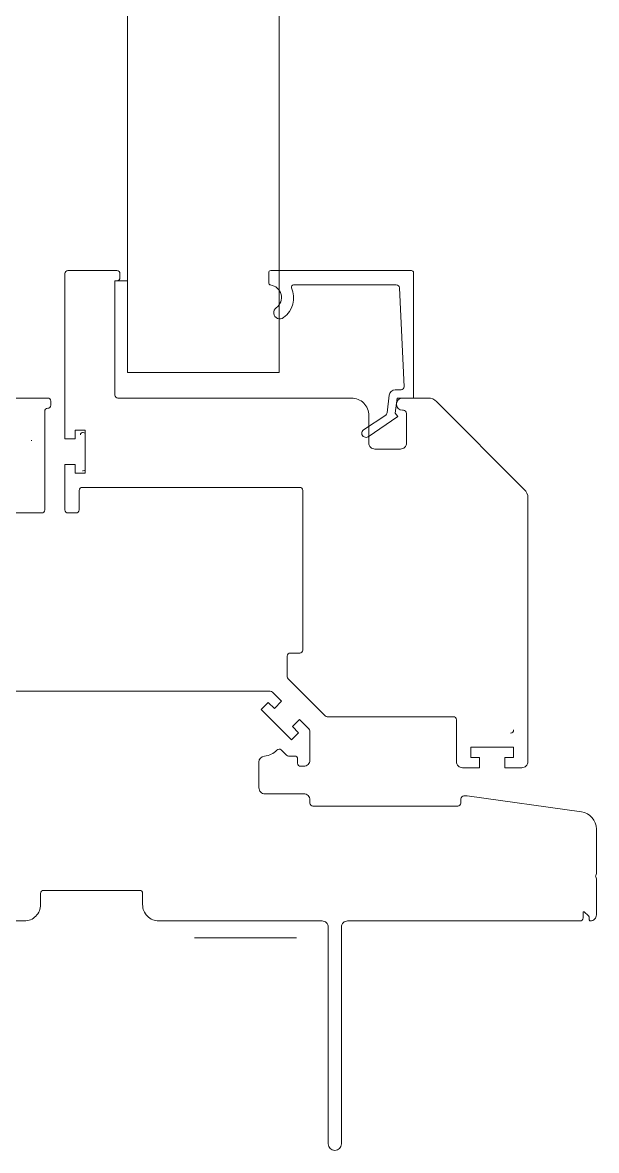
# Model space of a CAD drawing. Header units: inches. Extents: x -3905 to 10892, y 1064 to 9590.
# Drawn here: x 1435.15 to 1437.96, y 3487.33 to 3492.85 of the extents above; entities that cross this region are included whole.
import ezdxf

# ---------------------------------------------------------------- set-up
doc = ezdxf.new("R2010")
doc.units = ezdxf.units.IN
doc.header["$MEASUREMENT"] = 0
doc.layers.add('SECTIONS', color=70, linetype='Continuous', lineweight=0)

# ---------------------------------------------------------------- blocks, each defined once
blk = doc.blocks.new('*U408')
at = {"color": 0, "linetype": 'ByBlock', "lineweight": 0}
for p, q in [((0.391, 2.72), (0.391, 3.22)), ((0.536, 2.4655), (0.536, 2.2985)), ((0.55, 2.4755), (0.546, 2.4755)), ((0.546, 2.2885), (0.55, 2.2885)), ((-1.3655, 0.933), (-1.5525, 0.933)), ((0, 0), (-0.5, 0))]:
    blk.add_line(p, q, dxfattribs=at)
at = {"linetype": 'Continuous', "lineweight": 5}
blk.add_lwpolyline([(-0.4145, 31.6535), (0.3285, 31.6535), (0.3285, 2.77), (-0.4145, 2.77)], close=True, dxfattribs=at)
at = {"color": 0, "linetype": 'ByBlock', "lineweight": 0}
for points in [[(0.3285, 3.22), (0.391, 3.22), (0.391, 2.66, -0.414214), (0.376, 2.645), (-0.769, 2.645, 0.414214), (-0.854, 2.56), (-0.854, 2.425, -0.414214), (-0.884, 2.395), (-1.009, 2.395, -0.414214), (-1.039, 2.425), (-1.039, 2.57, -0.414214), (-1.024, 2.585), (-1.019, 2.585, 1), (-1.019, 2.645), (-1.1441, 2.645, 0.198912), (-1.1866, 2.6275), (-1.6164, 2.1976, 0.198912), (-1.634, 2.1552), (-1.634, 0.863, 0.414214), (-1.604, 0.833), (-1.5215, 0.833), (-1.5215, 0.883), (-1.564, 0.883), (-1.564, 0.933), (-1.354, 0.933), (-1.354, 0.883), (-1.3965, 0.883), (-1.3965, 0.833), (-1.314, 0.833, 0.414214), (-1.284, 0.863), (-1.284, 1.068, -0.414214), (-1.269, 1.083), (-0.6502, 1.083, 0.198912), (-0.6396, 1.0874), (-0.4584, 1.2687, 0.198912), (-0.454, 1.2793), (-0.454, 1.38, 0.414214), (-0.469, 1.395), (-0.515, 1.395, -0.414214), (-0.53, 1.41), (-0.53, 2.192, -0.414214), (-0.515, 2.207), (0.551, 2.207, -0.414214), (0.566, 2.192), (0.566, 2.097, 0.414214), (0.581, 2.082), (0.621, 2.082, 0.414214), (0.636, 2.097), (0.636, 2.3195), (0.586, 2.3195), (0.586, 2.277), (0.536, 2.277), (0.536, 2.487), (0.586, 2.487), (0.586, 2.4445), (0.636, 2.4445), (0.636, 3.255, 0.414214), (0.621, 3.27), (0.381, 3.27, 0.414214), (0.366, 3.255), (0.366, 3.235, 0.414214), (0.381, 3.22)], [(0.9, 1.208), (-0.3708, 1.208, 0.198912), (-0.3814, 1.2037), (-0.4265, 1.1585), (-0.3911, 1.1232), (-0.3611, 1.1532), (-0.3257, 1.1179), (-0.4742, 0.9694), (-0.5096, 1.0048), (-0.4795, 1.0348), (-0.5149, 1.0702), (-0.5606, 1.0244, 0.198912), (-0.565, 1.0138), (-0.565, 0.87, 0.414214), (-0.535, 0.84), (-0.52, 0.84, 0.414214), (-0.505, 0.855), (-0.505, 0.875, -0.414214), (-0.49, 0.89), (-0.4608, 0.89, 0.198912), (-0.4502, 0.8944), (-0.4247, 0.9199, -0.428971), (-0.403, 0.9194, 0.192979), (-0.3428, 0.89, -0.392997), (-0.315, 0.86), (-0.315, 0.735, -0.414214), (-0.345, 0.705), (-0.535, 0.705, 0.414214), (-0.565, 0.675), (-0.565, 0.66, -0.414214), (-0.58, 0.645), (-1.29, 0.645, -0.414214), (-1.305, 0.66), (-1.305, 0.68, 0.414214), (-1.32, 0.695), (-1.3367, 0.695), (-1.8968, 0.6163, 0.373885), (-1.97, 0.5322), (-1.97, 0.3153, 0.182676), (-1.9662, 0.3054, -0.377964), (-1.9662, 0.2987, 0.182676), (-1.97, 0.2888), (-1.97, 0.112, 0.414214), (-1.94, 0.082, 0.414214), (-1.935, 0.087), (-1.935, 0.0958, -0.198912), (-1.9306, 0.1064), (-1.91, 0.127), (-1.905, 0.127), (-1.905, 0.097, 0.414214), (-1.89, 0.082), (-0.75, 0.082, -0.414214), (-0.72, 0.052), (-0.72, -1.0105, 1), (-0.655, -1.0105), (-0.655, 0.052, -0.414214), (-0.625, 0.082), (0.175, 0.082, 0.414214), (0.255, 0.162), (0.255, 0.217, -0.414214), (0.27, 0.232), (0.74, 0.232, -0.414214), (0.755, 0.217), (0.755, 0.162, 0.414214), (0.835, 0.082), (0.935, 0.082)], [(0.89, 2.645), (0.72, 2.645, 0.414214), (0.705, 2.63), (0.705, 2.61, 0.414214), (0.72, 2.595, -0.414214), (0.735, 2.58), (0.735, 2.097, 0.414214), (0.75, 2.082), (0.9, 2.082, -0.414214)]]:
    blk.add_lwpolyline(points, format="xyb", dxfattribs=at)
blk.add_lwpolyline([(-1.0038, 3.1858, -0.400077), (-0.9888, 3.2), (-0.4847, 3.2, -0.539247), (-0.4755, 3.1861, 0.348524), (-0.4359, 3.0391, 1), (-0.4002, 3.0873, -0.671897), (-0.3717, 3.1994, 0.374242), (-0.3631, 3.2094), (-0.3631, 3.26, 0.414214), (-0.3731, 3.27), (-1.0631, 3.27, 0.414214), (-1.0731, 3.26), (-1.0731, 2.645), (-0.9925, 2.645), (-0.9833, 2.5706), (-0.9964, 2.5539), (-0.8506, 2.4556, 1), (-0.8282, 2.4887), (-0.9368, 2.5619, -0.217121), (-0.9433, 2.5725), (-0.9538, 2.6587, 0.378866), (-0.9836, 2.685), (-1.0123, 2.685, -0.428493), (-1.0273, 2.7008)], format="xyb", close=True, dxfattribs=at)
for centre, radius, start, end in [((0.546, 2.4655), 0.01, 90, 180), ((0.55, 2.4655), 0.01, 0, 90), ((0.785, 2.435), 0.015, 0, 15.3589), ((0.546, 2.2985), 0.01, 180, 270), ((-1.549, 1.018), 0.015, 180, 270)]:
    blk.add_arc(centre, radius, start, end, dxfattribs=at)

msp = doc.modelspace()

# ---------------------------------------------------------------- block references
at = {"layer": 'SECTIONS', "lineweight": 0, "xscale": -1}
msp.add_blockref('*U408', (1435.99039, 3488.36844), dxfattribs=at)

doc.saveas('drawing.dxf')
